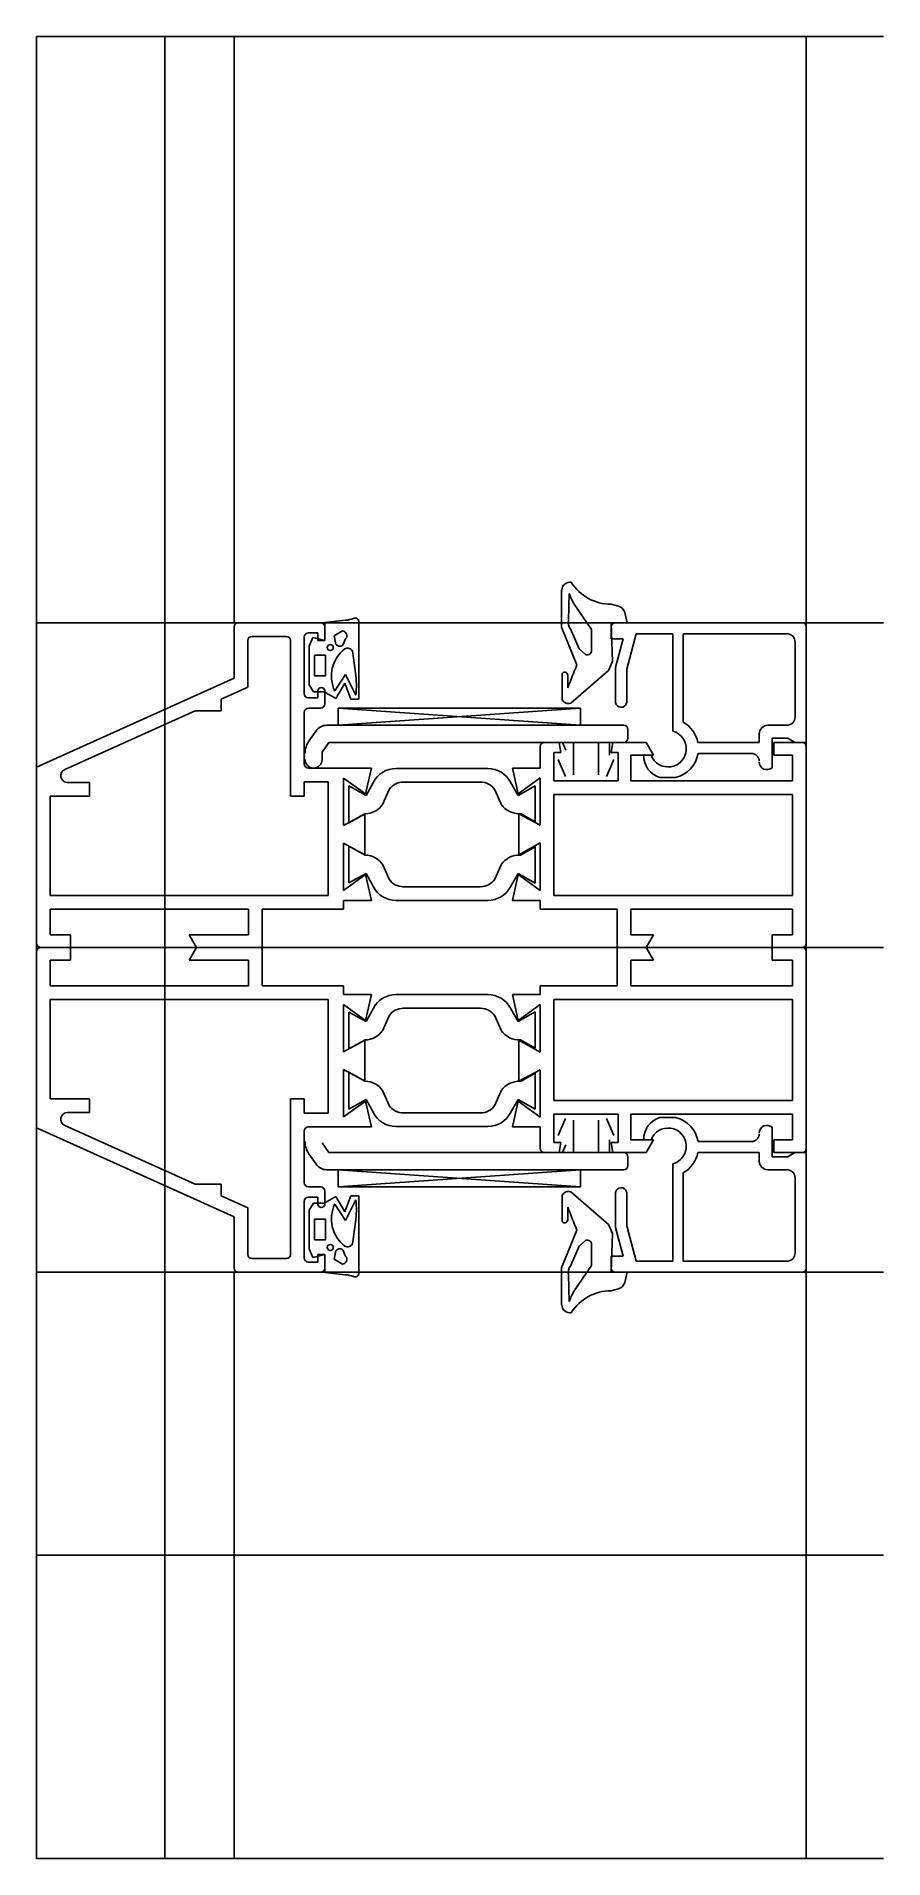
# Model space of a CAD drawing. Extents: x -13 to 86, y -107 to 107.
import ezdxf

# ---------------------------------------------------------------- set-up
doc = ezdxf.new("R2010")
doc.units = 0
doc.layers.get('0').update_dxf_attribs({"linetype": 'CONTINUOUS'})

msp = doc.modelspace()

# ---------------------------------------------------------------- linework, layer by layer
at = {"linetype": 'CONTINUOUS'}
for p, q in [((86.03, 106.59), (-13, 106.59)), ((-13, -106.59), (-13, 106.59)), ((-13, 106.59), (-13, -106.59)), ((2, 106.59), (2, -106.59)), ((10.1, 38), (10.1, 106.59)), ((77, 106.59), (77, -106.59)), ((77, 37.5), (77, 106.59)), ((48.4, 41.82), (48.4, 37.47)), ((49.2, 38.28), (49.29, 41.42)), ((49.8, 40.3), (51.9, 37.22)), ((55.06, 39.92), (54.19, 40.16)), ((56.05, 38), (55.78, 39.18)), ((86.03, 38), (-13, 38)), ((10.1, 37.5), (10.1, 31.5)), ((20.2, 38), (10.6, 38)), ((12.2, 36.4), (16.2, 36.4)), ((18.3, 29.7), (18.3, 36.3)), ((18.8, 36.8), (19.9, 36.8)), ((19.32, 36.28), (18.9, 35.26)), ((20.7, 35.9), (19.32, 36.28)), ((19.9, 36.8), (19.9, 35.9)), ((23.14, 38.29), (20.7, 38.01)), ((20.7, 38.01), (20.7, 35.9)), ((20.7, 35.9), (20.7, 37.5)), ((21.79, 36.46), (22.77, 37.03)), ((21.96, 35.63), (21.79, 36.46)), ((24.7, 29.04), (24.7, 38.13)), ((48.4, 37.47), (50.19, 33.06)), ((50.45, 34.94), (49.42, 37.27)), ((51.9, 37.22), (51.9, 34.75)), ((54.36, 33.46), (54.19, 38)), ((54.19, 38), (56.05, 38)), ((54.2, 37.5), (54.2, 36.1)), ((76.5, 38), (54.7, 38)), ((56, 32.57), (57.11, 36.7)), ((57.11, 36.7), (61.39, 36.7)), ((61.39, 36.7), (61.39, 25.31)), ((62.59, 26.36), (62.59, 36.7)), ((62.59, 36.7), (74.7, 36.7)), ((77, 24), (77, 37.5)), ((11.7, 30.47), (11.7, 35.9)), ((16.7, 35.9), (16.7, 17.7)), ((18.9, 35.26), (18.9, 30.74)), ((19.5, 31.8), (19.5, 34.2)), ((19.5, 34.2), (20.8, 34.2)), ((19.9, 35.9), (20.7, 35.9)), ((20.8, 34.2), (20.8, 31.8)), ((23.13, 36.11), (22.8, 35.38)), ((23.94, 34.69), (24.3, 32.12)), ((51.2, 34.29), (50.45, 34.94)), ((54.2, 36.1), (55.6, 36.1)), ((55.6, 36.1), (54.7, 32.74)), ((75.7, 35.7), (75.7, 27)), ((48.44, 32), (48.44, 29.08)), ((49.47, 28.6), (53.87, 32.41)), ((53.87, 32.41), (54.36, 33.46)), ((54.7, 32.74), (54.7, 28.67)), ((56, 28.63), (56, 32.57)), ((10.1, 31.5), (-13, 21.1)), ((8.6, 29.07), (11.7, 30.47)), ((18.9, 30.74), (19.39, 29.9)), ((19.39, 29.9), (20.64, 29.9)), ((20.8, 31.8), (19.5, 31.8)), ((19.9, 30.1), (19.9, 29.2)), ((20.64, 29.9), (21.98, 29.15)), ((20.7, 28.5), (20.7, 30.1)), ((23.12, 31.93), (21.89, 30.01)), ((21.98, 29.15), (23.07, 30.91)), ((23.07, 30.91), (23.77, 29.04)), ((24.33, 29.53), (23.12, 31.93)), ((49.13, 30.39), (49.11, 31.88)), ((8.6, 27.7), (8.6, 29.07)), ((19.9, 29.2), (18.8, 29.2)), ((18.8, 28), (20.2, 28)), ((22.29, 28), (50.59, 28)), ((22.29, 26), (50.59, 28)), ((50.59, 26), (22.29, 28)), ((22.29, 26), (22.29, 28)), ((22.29, 28), (50.59, 28)), ((23.77, 29.04), (24.7, 29.04)), ((50.59, 28), (50.59, 26)), ((-9.7, 20.83), (5.55, 27.7)), ((5.55, 27.7), (8.6, 27.7)), ((18.3, 21.5), (18.3, 27.5)), ((55.65, 26), (20.93, 26)), ((74.7, 26), (72.5, 26)), ((19.7, 25.36), (18.85, 24.14)), ((20.4, 22.87), (21.19, 24)), ((21.19, 24), (55.65, 24)), ((45.9, 23.5), (45.9, 21)), ((48.1, 24), (46.4, 24)), ((48.3, 22.8), (48.1, 24)), ((48.5, 24), (48.88, 23.08)), ((49.8, 20.2), (49.8, 24)), ((49.8, 20.2), (49.8, 24)), ((52.7, 24), (52.7, 20.2)), ((54, 22.5), (54, 24)), ((54, 22.5), (54, 24)), ((54.4, 24), (54.2, 22.8)), ((58.28, 24), (54.4, 24)), ((56.15, 24.5), (56.15, 25.5)), ((59.15, 22.5), (58.28, 24)), ((71.5, 24), (64.33, 24)), ((71.5, 25), (71.5, 24)), ((73, 21.03), (73, 24.5)), ((73, 24.5), (74.79, 24.5)), ((76.5, 24), (73.19, 24)), ((73.19, 24), (73.19, 22.5)), ((74.79, 24.5), (75.7, 24)), ((75.7, 24), (77, 24)), ((77, 0.5), (77, 23.5)), ((20.4, 22), (20.4, 22.87)), ((20.4, 22), (20.4, 22.87)), ((47.5, 19.5), (47.5, 22.8)), ((47.5, 22.8), (48.3, 22.8)), ((48, 22), (48.84, 20.01)), ((53.66, 20.01), (54.5, 22)), ((53.66, 20.01), (54.5, 22)), ((54.2, 22.8), (55, 22.8)), ((55, 22.8), (55, 19.5)), ((56.5, 19.5), (56.5, 22.5)), ((56.5, 22.5), (59.15, 22.5)), ((58.85, 22.5), (58, 22.5)), ((64.35, 22.7), (70.6, 22.7)), ((73.19, 22.5), (75.4, 22.5)), ((75.4, 22.5), (75.4, 19.5)), ((-13, 21.1), (-13, 0.5)), ((-6.8, 19.3), (-9.38, 19.3)), ((-6.8, 17.7), (-6.8, 19.3)), ((18.3, 17.7), (18.3, 19.4)), ((18.3, 19.4), (21.1, 19.4)), ((26.15, 21), (18.8, 21)), ((21.1, 19.4), (21.1, 6.1)), ((22.9, 14.27), (22.9, 19.82)), ((22.9, 19.82), (25.48, 17.97)), ((25.48, 17.97), (26.15, 21)), ((26.39, 19.35), (25.53, 17.79)), ((39.76, 20.95), (29.04, 20.95)), ((29.89, 19.35), (38.91, 19.35)), ((43.31, 17.79), (42.41, 19.35)), ((45.9, 21), (42.65, 21)), ((42.65, 21), (43.33, 17.97)), ((43.33, 17.97), (45.9, 19.84)), ((45.9, 19.84), (45.9, 14.31)), ((55, 19.5), (47.5, 19.5)), ((75.4, 19.5), (56.5, 19.5)), ((59.88, 19.9), (61.73, 19.9)), ((-11.4, 6.1), (-11.4, 17.7)), ((-11.4, 17.7), (-6.8, 17.7)), ((16.7, 17.7), (18.3, 17.7)), ((25.53, 17.79), (23.51, 18.9)), ((23.51, 18.9), (23.51, 14.6)), ((27.5, 16.8), (28.23, 18.48)), ((40.58, 18.46), (41.32, 16.77)), ((45.29, 18.93), (43.31, 17.79)), ((45.29, 14.7), (45.29, 18.93)), ((47.5, 6.1), (47.5, 17.9)), ((47.5, 17.9), (75.4, 17.9)), ((75.4, 17.9), (75.4, 6.1)), ((25.4, 15.65), (22.9, 14.27)), ((23.51, 14.6), (25.41, 15.65)), ((25.4, 10.86), (25.4, 15.65)), ((45.9, 14.31), (43.4, 15.64)), ((43.4, 15.64), (43.4, 10.85)), ((43.58, 15.66), (45.29, 14.7)), ((22.9, 6.66), (22.9, 12.19)), ((22.9, 12.19), (25.4, 10.86)), ((25.41, 10.81), (23.51, 11.86)), ((23.51, 11.86), (23.51, 7.56)), ((43.4, 10.85), (45.9, 12.23)), ((45.29, 11.76), (43.58, 10.8)), ((45.29, 7.53), (45.29, 11.76)), ((45.9, 12.23), (45.9, 6.68)), ((25.47, 8.53), (22.9, 6.66)), ((23.51, 7.56), (25.53, 8.67)), ((26.15, 5.51), (25.47, 8.53)), ((25.53, 8.67), (26.39, 7.11)), ((28.23, 7.98), (27.5, 9.66)), ((41.32, 9.69), (40.58, 8)), ((42.41, 7.11), (43.31, 8.67)), ((43.32, 8.53), (42.65, 5.51)), ((43.31, 8.67), (45.29, 7.53)), ((45.9, 6.68), (43.32, 8.53)), ((38.91, 7.11), (29.89, 7.11)), ((21.1, 6.1), (-11.4, 6.1)), ((-11.4, 1.5), (-11.4, 4.5)), ((-11.4, 4.5), (11.8, 4.5)), ((11.8, 4.5), (11.8, 1.5)), ((13.4, 0), (13.4, 4.5)), ((13.4, 4.5), (22.9, 4.5)), ((22.9, 4.5), (22.9, 5.51)), ((22.9, 5.51), (26.15, 5.51)), ((29.04, 5.51), (39.76, 5.51)), ((42.65, 5.51), (45.9, 5.51)), ((45.9, 5.51), (45.9, 4.5)), ((45.9, 4.5), (54.9, 4.5)), ((75.4, 6.1), (47.5, 6.1)), ((54.9, 4.5), (54.9, 0)), ((56.5, 1.5), (56.5, 4.5)), ((56.5, 4.5), (75.4, 4.5)), ((75.4, 4.5), (75.4, 1.5)), ((-13, 0), (86.03, 0)), ((-9.03, 0), (-12.5, 0)), ((-12.5, 0), (-9.03, 0)), ((-9.03, 1.5), (-11.4, 1.5)), ((-9.03, 0), (-9.03, 1.5)), ((-9.03, -1.5), (-9.03, 0)), ((11.8, 1.5), (4.85, 1.5)), ((4.85, 1.5), (5.72, 0)), ((5.72, 0), (4.85, -1.5)), ((13.4, 0), (5.72, 0)), ((5.72, 0), (13.4, 0)), ((13.4, -4.5), (13.4, 0)), ((58.28, 0), (54.9, 0)), ((54.9, 0), (54.9, -4.5)), ((54.9, 0), (58.28, 0)), ((59.15, 1.5), (56.5, 1.5)), ((58.28, 0), (59.15, 1.5)), ((59.15, -1.5), (58.28, 0)), ((75.4, 1.5), (73.01, 1.5)), ((73.01, 1.5), (73.01, 0)), ((76.5, 0), (73.01, 0)), ((73.01, 0), (73.01, -1.5)), ((73.01, 0), (76.5, 0)), ((-13, -0.5), (-13, -21.1)), ((-11.4, -4.5), (-11.4, -1.5)), ((-11.4, -1.5), (-9.03, -1.5)), ((4.85, -1.5), (11.8, -1.5)), ((11.8, -1.5), (11.8, -4.5)), ((56.5, -4.5), (56.5, -1.5)), ((56.5, -1.5), (59.15, -1.5)), ((73.01, -1.5), (75.4, -1.5)), ((75.4, -1.5), (75.4, -4.5)), ((77, -23.5), (77, -0.5)), ((11.8, -4.5), (-11.4, -4.5)), ((-11.4, -17.7), (-11.4, -6.1)), ((-11.4, -6.1), (21.1, -6.1)), ((22.9, -4.5), (13.4, -4.5)), ((21.1, -6.1), (21.1, -19.4)), ((22.9, -5.51), (22.9, -4.5)), ((26.15, -5.51), (22.9, -5.51)), ((25.47, -8.53), (26.15, -5.51)), ((39.76, -5.51), (29.04, -5.51)), ((45.9, -5.51), (42.65, -5.51)), ((42.65, -5.51), (43.32, -8.53)), ((54.9, -4.5), (45.9, -4.5)), ((45.9, -4.5), (45.9, -5.51)), ((47.5, -17.9), (47.5, -6.1)), ((47.5, -6.1), (75.4, -6.1)), ((75.4, -4.5), (56.5, -4.5)), ((75.4, -6.1), (75.4, -17.9)), ((22.9, -12.19), (22.9, -6.66)), ((22.9, -6.66), (25.47, -8.53)), ((25.53, -8.67), (23.51, -7.56)), ((23.51, -7.56), (23.51, -11.86)), ((26.39, -7.11), (25.53, -8.67)), ((27.5, -9.66), (28.23, -7.98)), ((29.89, -7.11), (38.91, -7.11)), ((40.58, -8), (41.32, -9.69)), ((43.31, -8.67), (42.41, -7.11)), ((45.29, -7.53), (43.31, -8.67)), ((43.32, -8.53), (45.9, -6.68)), ((45.29, -11.76), (45.29, -7.53)), ((45.9, -6.68), (45.9, -12.23)), ((25.4, -10.86), (22.9, -12.19)), ((23.51, -11.86), (25.41, -10.81)), ((25.4, -15.65), (25.4, -10.86)), ((45.9, -12.23), (43.4, -10.85)), ((43.4, -10.85), (43.4, -15.64)), ((43.58, -10.8), (45.29, -11.76)), ((22.9, -19.82), (22.9, -14.27)), ((22.9, -14.27), (25.4, -15.65)), ((25.41, -15.65), (23.51, -14.6)), ((23.51, -14.6), (23.51, -18.9)), ((43.4, -15.64), (45.9, -14.31)), ((45.29, -14.7), (43.58, -15.66)), ((45.29, -18.93), (45.29, -14.7)), ((45.9, -14.31), (45.9, -19.84)), ((28.23, -18.48), (27.5, -16.8)), ((41.32, -16.77), (40.58, -18.46)), ((-6.8, -17.7), (-11.4, -17.7)), ((-6.8, -19.3), (-6.8, -17.7)), ((18.3, -17.7), (16.7, -17.7)), ((16.7, -17.7), (16.7, -35.9)), ((18.3, -19.4), (18.3, -17.7)), ((25.48, -17.97), (22.9, -19.82)), ((23.51, -18.9), (25.53, -17.79)), ((26.15, -21), (25.48, -17.97)), ((25.53, -17.79), (26.39, -19.35)), ((42.41, -19.35), (43.31, -17.79)), ((43.33, -17.97), (42.65, -21)), ((43.31, -17.79), (45.29, -18.93)), ((45.9, -19.84), (43.33, -17.97)), ((75.4, -17.9), (47.5, -17.9)), ((-13, -21.1), (10.1, -31.5)), ((5.55, -27.7), (-9.7, -20.83)), ((-9.38, -19.3), (-6.8, -19.3)), ((21.1, -19.4), (18.3, -19.4)), ((18.8, -21), (26.15, -21)), ((29.04, -20.95), (39.76, -20.95)), ((38.91, -19.35), (29.89, -19.35)), ((42.65, -21), (45.9, -21)), ((45.9, -21), (45.9, -23.5)), ((47.5, -22.8), (47.5, -19.5)), ((47.5, -19.5), (55, -19.5)), ((48, -22), (48.84, -20.01)), ((49.8, -20.2), (49.8, -24)), ((52.7, -24), (52.7, -20.2)), ((53.66, -20.01), (54.5, -22)), ((55, -19.5), (55, -22.8)), ((56.5, -22.5), (56.5, -19.5)), ((56.5, -19.5), (75.4, -19.5)), ((61.73, -19.9), (59.88, -19.9)), ((73, -24.5), (73, -21.03)), ((75.4, -19.5), (75.4, -22.5)), ((18.3, -27.5), (18.3, -21.5)), ((20.4, -22.87), (21.19, -24)), ((48.3, -22.8), (47.5, -22.8)), ((48.1, -24), (48.3, -22.8)), ((48.5, -24), (48.88, -23.08)), ((54, -22.5), (54, -24)), ((55, -22.8), (54.2, -22.8)), ((54.2, -22.8), (54.4, -24)), ((59.15, -22.5), (56.5, -22.5)), ((58, -22.5), (58.85, -22.5)), ((58.28, -24), (59.15, -22.5)), ((70.6, -22.7), (64.35, -22.7)), ((75.4, -22.5), (73.19, -22.5)), ((73.19, -22.5), (73.19, -24)), ((19.7, -25.36), (18.85, -24.14)), ((21.19, -24), (55.65, -24)), ((46.4, -24), (48.1, -24)), ((54.4, -24), (58.28, -24)), ((56.15, -24.5), (56.15, -25.5)), ((61.39, -25.31), (61.39, -36.7)), ((64.33, -24), (71.5, -24)), ((71.5, -24), (71.5, -25)), ((74.79, -24.5), (73, -24.5)), ((73.19, -24), (76.5, -24)), ((75.7, -24), (74.79, -24.5)), ((77, -24), (75.7, -24)), ((77, -37.5), (77, -24)), ((8.6, -27.7), (5.55, -27.7)), ((8.6, -29.07), (8.6, -27.7)), ((55.65, -26), (20.93, -26)), ((22.29, -26), (50.59, -28)), ((50.59, -26), (22.29, -28)), ((22.29, -26), (22.29, -28)), ((50.59, -28), (50.59, -26)), ((62.59, -36.7), (62.59, -26.36)), ((72.5, -26), (74.7, -26)), ((75.7, -27), (75.7, -35.7)), ((11.7, -30.47), (8.6, -29.07)), ((18.3, -36.3), (18.3, -29.7)), ((20.2, -28), (18.8, -28)), ((18.8, -29.2), (19.9, -29.2)), ((19.9, -29.2), (19.9, -30.1)), ((21.98, -29.15), (20.64, -29.9)), ((20.7, -30.1), (20.7, -28.5)), ((23.07, -30.91), (21.98, -29.15)), ((22.29, -28), (50.59, -28)), ((23.77, -29.04), (23.07, -30.91)), ((23.12, -31.93), (24.33, -29.53)), ((24.7, -29.04), (23.77, -29.04)), ((24.7, -38.13), (24.7, -29.04)), ((48.44, -29.08), (48.44, -32)), ((53.87, -32.41), (49.47, -28.6)), ((54.7, -28.67), (54.7, -32.74)), ((56, -32.57), (56, -28.63)), ((10.1, -31.5), (10.1, -37.5)), ((11.7, -35.9), (11.7, -30.47)), ((19.39, -29.9), (18.9, -30.74)), ((18.9, -30.74), (18.9, -35.26)), ((20.64, -29.9), (19.39, -29.9)), ((19.5, -34.2), (19.5, -31.8)), ((19.5, -31.8), (20.8, -31.8)), ((20.8, -31.8), (20.8, -34.2)), ((21.89, -30.01), (23.12, -31.93)), ((49.11, -31.88), (49.13, -30.39)), ((24.3, -32.12), (23.94, -34.69)), ((50.19, -33.06), (48.4, -37.47)), ((54.36, -33.46), (53.87, -32.41)), ((54.19, -38), (54.36, -33.46)), ((54.7, -32.74), (55.6, -36.1)), ((57.11, -36.7), (56, -32.57)), ((18.9, -35.26), (19.32, -36.28)), ((19.32, -36.28), (20.7, -35.9)), ((20.8, -34.2), (19.5, -34.2)), ((20.7, -35.9), (19.9, -35.9)), ((19.9, -35.9), (19.9, -36.8)), ((20.7, -37.5), (20.7, -35.9)), ((20.7, -35.9), (20.7, -38.01)), ((21.79, -36.46), (21.96, -35.63)), ((22.8, -35.38), (23.13, -36.11)), ((49.42, -37.27), (50.45, -34.94)), ((50.45, -34.94), (51.2, -34.29)), ((51.9, -34.75), (51.9, -37.22)), ((55.6, -36.1), (54.2, -36.1)), ((54.2, -36.1), (54.2, -37.5)), ((86.03, -38), (-13, -38)), ((10.1, -38), (10.1, -106.59)), ((10.6, -38), (20.2, -38)), ((16.2, -36.4), (12.2, -36.4)), ((19.9, -36.8), (18.8, -36.8)), ((20.7, -38.01), (23.14, -38.29)), ((22.77, -37.03), (21.79, -36.46)), ((48.4, -37.47), (48.4, -41.82)), ((49.29, -41.42), (49.2, -38.28)), ((51.9, -37.22), (49.8, -40.3)), ((56.05, -38), (54.19, -38)), ((54.7, -38), (76.5, -38)), ((55.78, -39.18), (56.05, -38)), ((61.39, -36.7), (57.11, -36.7)), ((74.7, -36.7), (62.59, -36.7)), ((77, -37.5), (77, -106.59)), ((54.19, -40.16), (55.06, -39.92)), ((86.03, -71.1), (-13, -71.1)), ((86.03, -106.59), (-13, -106.59))]:
    msp.add_line(p, q, dxfattribs=at)
for centre, radius, start, end in [((49.4, 41.74), 1, 82.9118, 175.2759), ((54.15, 45.61), 5.45, 211.898, 270.4521), ((54.55, 43.14), 5.53, 198.0939, 210.871), ((22.92, 41.2), 2.92, 274.366, 292.8159), ((24.24, 38.09), 0.46, 4.7639, 114.6137), ((54.81, 38.95), 1, 13.135, 75.2953), ((10.6, 37.5), 0.5, 90, 180), ((12.2, 35.9), 0.5, 90, 180), ((16.2, 35.9), 0.5, 0, 90), ((18.8, 36.3), 0.5, 90, 180), ((20.2, 37.5), 0.5, 0, 90), ((22.77, 36.5), 0.53, 312.6208, 90.1204), ((50.41, 38.01), 1.24, 167.6551, 216.9215), ((54.7, 37.5), 0.5, 90, 180), ((74.7, 35.7), 1, 0, 90), ((76.5, 37.5), 0.5, 0, 90), ((21.35, 35.09), 0.35, 0, 180), ((21.35, 35.09), 0.35, 180, 360), ((25.46, 31.76), 3.98, 126.9828, 206.0961), ((22.45, 35.74), 0.5, 192.2133, 314.6387), ((23.38, 34.39), 0.63, 28.0436, 119.8917), ((51.4, 34.75), 0.5, 246.4214, 0.1998), ((13.79, 30.7), 10.61, 353.6525, 7.6748), ((48.76, 31.86), 0.35, 3.3449, 156.3466), ((85.28, 17.58), 38.35, 156.2003, 160.4932), ((20.3, 30.01), 0.41, 12.6804, 167.3196), ((18.8, 29.7), 0.5, 180, 270), ((18.8, 27.5), 0.5, 90, 180), ((20.2, 28.5), 0.5, 270, 0), ((49.17, 29.31), 0.77, 197.4614, 292.5657), ((55.35, 28.76), 0.66, 188.2218, 348.2534), ((20.93, 24.5), 1.5, 89.9612, 145.017), ((55.65, 25.5), 0.5, 0, 90), ((60.9, 23.29), 3.5, 11.6376, 61.1643), ((72.5, 25), 1, 90, 180), ((74.7, 27), 1, 270, 0), ((20.9, 22.71), 2.5, 145.0848, 179.9792), ((46.4, 23.5), 0.5, 90, 180), ((55.65, 24.5), 0.5, 270, 0), ((60.84, 23.25), 2.13, 200.6574, 75.1208), ((76.5, 23.5), 0.5, 0, 90), ((18.8, 21.5), 0.5, 180, 270), ((19.4, 22), 1, 180, 0), ((60.6, 22.4), 2.6, 177.7712, 253.9685), ((60.9, 23.3), 3.5, 283.6856, 350.1186), ((70.6, 21.8), 0.9, 0, 90), ((72.4, 21.7), 0.9, 180.0522, 311.8103), ((-9.37, 20.1), 0.8, 114.1412, 269.4851), ((29.04, 17.95), 3, 90.063, 152.1819), ((29.88, 17.35), 2, 89.7192, 145.5985), ((38.92, 17.35), 2, 33.7104, 90.1803), ((39.76, 17.95), 3, 27.8181, 89.937), ((25.4, 18.15), 2.5, 270.3252, 327.3175), ((43.4, 18.15), 2.5, 213.6052, 274.0788), ((25.4, 8.31), 2.5, 32.6825, 89.6748), ((43.4, 8.31), 2.5, 85.9212, 146.3948), ((29.04, 8.51), 3, 207.8181, 269.937), ((29.88, 9.11), 2, 214.4015, 270.2808), ((38.92, 9.11), 2, 269.8197, 326.2896), ((39.76, 8.51), 3, 270.063, 332.1819), ((-12.5, 0.5), 0.5, 180, 270), ((-12.5, -0.5), 0.5, 90, 180), ((76.5, 0.5), 0.5, 270, 0), ((76.5, -0.5), 0.5, 0, 90), ((29.04, -8.51), 3, 90.063, 152.1819), ((39.76, -8.51), 3, 27.8181, 89.937), ((29.88, -9.11), 2, 89.7192, 145.5985), ((38.92, -9.11), 2, 33.7104, 90.1803), ((25.4, -8.31), 2.5, 270.3252, 327.3175), ((43.4, -8.31), 2.5, 213.6052, 274.0788), ((25.4, -18.15), 2.5, 32.6825, 89.6748), ((43.4, -18.15), 2.5, 85.9212, 146.3948), ((29.88, -17.35), 2, 214.4015, 270.2808), ((38.92, -17.35), 2, 269.8197, 326.2896), ((-9.37, -20.1), 0.8, 90.5149, 245.8588), ((18.8, -21.5), 0.5, 90, 180), ((29.04, -17.95), 3, 207.8181, 269.937), ((39.76, -17.95), 3, 270.063, 332.1819), ((60.6, -22.4), 2.6, 106.0315, 182.2288), ((60.84, -23.25), 2.13, 284.8792, 159.3426), ((60.9, -23.3), 3.5, 9.8814, 76.3144), ((72.4, -21.7), 0.9, 48.1897, 179.9478), ((20.9, -22.71), 2.5, 180.0208, 214.9152), ((70.6, -21.8), 0.9, 270, 0), ((20.93, -24.5), 1.5, 214.983, 270.0388), ((46.4, -23.5), 0.5, 180, 270), ((55.65, -24.5), 0.5, 0, 90), ((55.65, -25.5), 0.5, 270, 0), ((60.9, -23.29), 3.5, 298.8357, 348.3624), ((72.5, -25), 1, 180, 270), ((76.5, -23.5), 0.5, 270, 0), ((18.8, -27.5), 0.5, 180, 270), ((74.7, -27), 1, 0, 90), ((18.8, -29.7), 0.5, 90, 180), ((20.2, -28.5), 0.5, 0, 90), ((13.79, -30.7), 10.61, 352.3252, 6.3475), ((49.17, -29.31), 0.77, 67.4343, 162.5386), ((55.35, -28.76), 0.66, 11.7466, 171.7782), ((20.3, -30.01), 0.41, 192.6804, 347.3196), ((25.46, -31.76), 3.98, 153.9039, 233.0172), ((48.76, -31.86), 0.35, 203.6534, 356.6551), ((85.28, -17.58), 38.35, 199.5068, 203.7997), ((12.2, -35.9), 0.5, 180, 270), ((16.2, -35.9), 0.5, 270, 0), ((21.35, -35.09), 0.35, 0, 180), ((21.35, -35.09), 0.35, 180, 360), ((22.45, -35.74), 0.5, 45.3613, 167.7867), ((22.77, -36.5), 0.53, 269.8796, 47.3792), ((23.38, -34.39), 0.63, 240.1083, 331.9564), ((51.4, -34.75), 0.5, 359.8002, 113.5786), ((74.7, -35.7), 1, 270, 0), ((10.6, -37.5), 0.5, 180, 270), ((18.8, -36.3), 0.5, 180, 270), ((20.2, -37.5), 0.5, 270, 0), ((22.92, -41.2), 2.92, 67.1841, 85.634), ((24.24, -38.09), 0.46, 245.3863, 355.2361), ((50.41, -38.01), 1.24, 143.0785, 192.3449), ((54.7, -37.5), 0.5, 180, 270), ((76.5, -37.5), 0.5, 270, 0), ((54.55, -43.14), 5.53, 149.129, 161.9061), ((54.15, -45.61), 5.45, 89.5479, 148.102), ((54.81, -38.95), 1, 284.7047, 346.865), ((49.4, -41.74), 1, 184.7241, 277.0882)]:
    msp.add_arc(centre, radius, start, end, dxfattribs=at)

doc.saveas('drawing.dxf')
